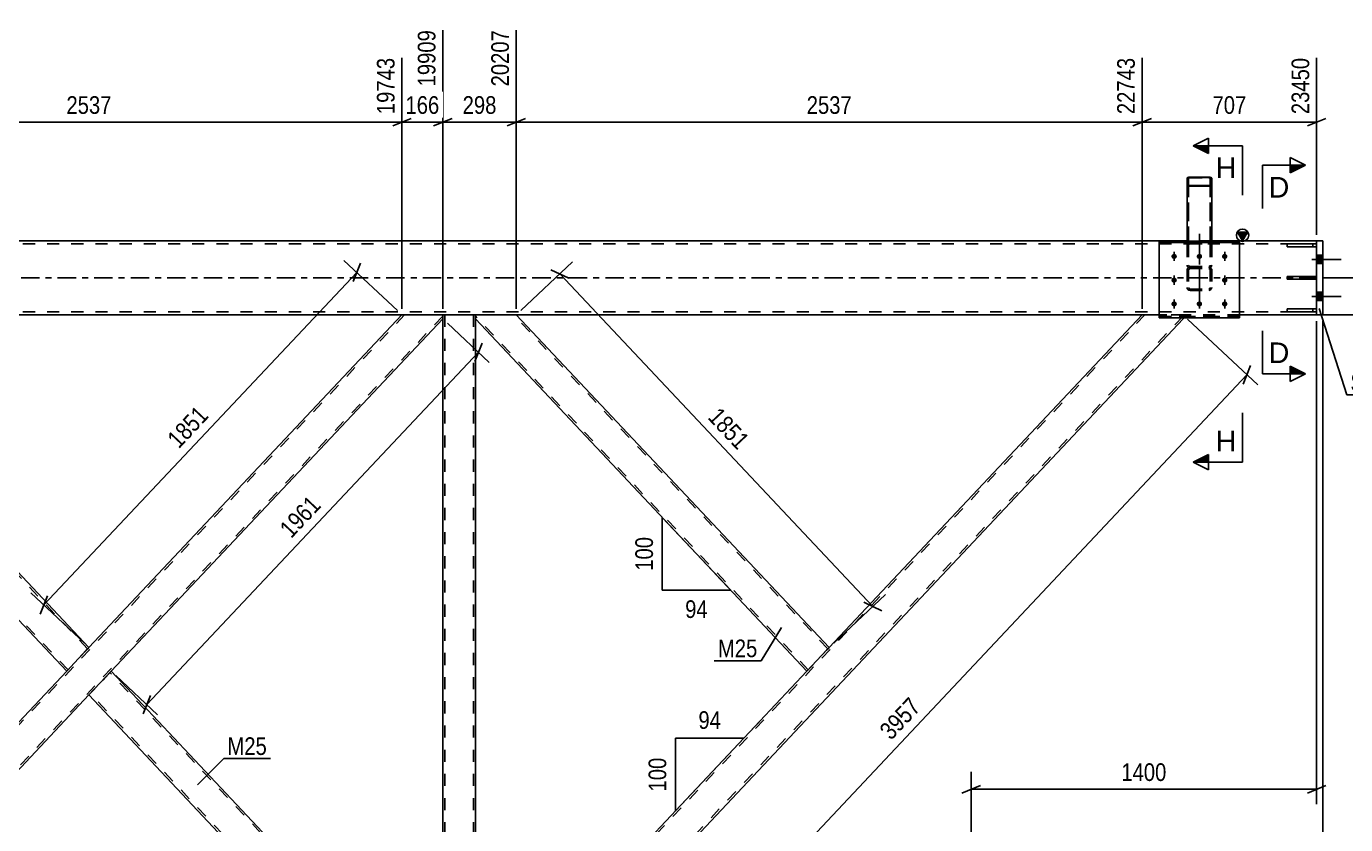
# Model space of a CAD drawing. Header units: millimetres. Extents: x -156 to 1033, y -616 to 225.
# Drawn here: x 710.8 to 924.6, y -88.7 to 40.8 of the extents above; entities that cross this region are included whole.
import ezdxf

# ---------------------------------------------------------------- set-up
doc = ezdxf.new("R2010")
doc.units = ezdxf.units.MM
doc.linetypes.add('DXK_LINE_DOT2', pattern=[3.9198, 1.9599, -1.9599])
doc.linetypes.add('DXK_LINE_DOT3', pattern=[5.9187, 2.979, -0.9799, 0.9799, -0.9799])
doc.styles.add('Arial', font='ARIAL.TTF', dxfattribs={"height": 0.2})
doc.styles.add('Arial Narrow', font='ARIALN.TTF', dxfattribs={"height": 0.2})

# ---------------------------------------------------------------- blocks, each defined once
blk = doc.blocks.new('Part-404205526-1530 - 1399')
at = {"color": 7, "linetype": 'DXK_LINE_DOT3'}
blk.add_line((900.9, -3.58), (900.9, 7.12), dxfattribs=at)
at = {"color": 7, "linetype": 'DXK_LINE_DOT2'}
for p, q in [((898.93, 5.48), (898.9, 5.31)), ((898.9, 5.31), (898.9, -1.59)), ((898.94, 5.51), (898.93, 5.48)), ((899.14, 5.31), (899.16, 5.41)), ((899.14, 5.31), (899.14, -1.59)), ((899.16, 5.41), (899.21, 5.5)), ((899.38, 5.83), (899.19, 5.79)), ((899.21, 5.5), (899.29, 5.55)), ((899.29, 5.55), (899.38, 5.57)), ((899.38, 5.83), (902.42, 5.83)), ((899.38, 5.57), (902.42, 5.57)), ((902.6, 5.79), (902.42, 5.83)), ((902.42, 5.57), (902.51, 5.55)), ((902.51, 5.55), (902.59, 5.5)), ((902.59, 5.5), (902.64, 5.41)), ((902.64, 5.41), (902.66, 5.31)), ((902.66, 5.31), (902.66, -1.59)), ((902.87, 5.48), (902.86, 5.51)), ((902.9, 5.31), (902.87, 5.48)), ((902.9, 5.31), (902.9, -1.59)), ((898.9, 2.08), (898.94, 1.88)), ((898.9, 1.27), (898.94, 1.44)), ((898.94, 1.44), (899.04, 1.59)), ((899.04, 1.59), (899.19, 1.69)), ((899.16, 1.98), (899.14, 2.08)), ((899.16, 1.36), (899.14, 1.27)), ((899.21, 1.9), (899.16, 1.98)), ((899.21, 1.43), (899.16, 1.36)), ((899.19, 1.69), (899.38, 1.72)), ((899.19, 1.61), (899.38, 1.57)), ((899.29, 1.84), (899.21, 1.9)), ((899.29, 1.48), (899.21, 1.43)), ((899.38, 1.82), (899.29, 1.84)), ((899.38, 1.5), (899.29, 1.48)), ((899.38, 1.82), (902.42, 1.82)), ((899.38, 1.72), (902.42, 1.72)), ((899.38, 1.57), (902.42, 1.57)), ((899.38, 1.5), (902.42, 1.5)), ((902.51, 1.84), (902.42, 1.82)), ((902.42, 1.72), (902.6, 1.69)), ((902.42, 1.57), (902.6, 1.61)), ((902.51, 1.48), (902.42, 1.5)), ((902.59, 1.9), (902.51, 1.84)), ((902.59, 1.43), (902.51, 1.48)), ((902.64, 1.98), (902.59, 1.9)), ((902.64, 1.36), (902.59, 1.43)), ((902.6, 1.69), (902.76, 1.59)), ((902.66, 2.08), (902.64, 1.98)), ((902.66, 1.27), (902.64, 1.36)), ((902.76, 1.59), (902.86, 1.44)), ((902.86, 1.88), (902.9, 2.08)), ((902.86, 1.44), (902.9, 1.27)), ((898.94, -1.76), (898.9, -1.59)), ((899.04, -1.91), (898.94, -1.76)), ((899.19, -2), (899.04, -1.91)), ((899.14, -1.59), (899.16, -1.67)), ((899.16, -1.67), (899.21, -1.75)), ((899.38, -2.04), (899.19, -2)), ((899.21, -1.75), (899.29, -1.8)), ((899.29, -1.8), (899.38, -1.81)), ((899.38, -1.81), (902.42, -1.81)), ((899.38, -2.04), (902.42, -2.04)), ((902.42, -1.81), (902.51, -1.8)), ((902.6, -2), (902.42, -2.04)), ((902.51, -1.8), (902.59, -1.75)), ((902.59, -1.75), (902.64, -1.67)), ((902.76, -1.91), (902.6, -2)), ((902.64, -1.67), (902.66, -1.59)), ((902.86, -1.76), (902.76, -1.91)), ((902.9, -1.59), (902.86, -1.76))]:
    blk.add_line(p, q, dxfattribs=at)
for centre, start, end in [((899.4, 5.33), 114.32, 159.2417), ((902.4, 5.33), 20.7583, 65.68), ((899.4, 2.06), 200.7583, 245.68), ((902.4, 2.06), 294.32, 339.2417)]:
    blk.add_arc(centre, 0.496, start, end, dxfattribs=at)
blk = doc.blocks.new('Bolt-404205526-1413 - 1399')
at = {"linetype": 'Continuous'}
for points in [[(919.9, 3.66), (919.9, 2.34), (920.9, 2.34), (920.9, 3.66)], [(919.9, 3.66), (919.9, 2.34), (920.9, 2.34), (920.9, 3.66)], [(919.9, -2.34), (919.9, -3.66), (920.9, -3.66), (920.9, -2.34)], [(919.9, -2.34), (919.9, -3.66), (920.9, -3.66), (920.9, -2.34)]]:
    blk.add_hatch(color=1, dxfattribs=at).paths.add_polyline_path(points)
at = {"color": 1, "linetype": 'Continuous'}
for p, q in [((919.14, 3), (923.9, 3)), ((919.14, 3), (923.9, 3)), ((919.9, 3.66), (920.9, 3.66)), ((919.9, 3.66), (920.9, 3.66)), ((919.9, 2.34), (920.9, 2.34)), ((919.9, 2.34), (920.9, 2.34)), ((919.14, -3), (923.9, -3)), ((919.14, -3), (923.9, -3)), ((919.9, -2.34), (920.9, -2.34)), ((919.9, -2.34), (920.9, -2.34)), ((919.9, -3.66), (920.9, -3.66)), ((919.9, -3.66), (920.9, -3.66))]:
    blk.add_line(p, q, dxfattribs=at)
blk = doc.blocks.new('Bolt-404205526-1418 - 1399')
at = {"color": 1, "linetype": 'DXK_LINE_DOT2'}
for p, q in [((896.8, 3.87), (896.8, 2.74)), ((900.9, 3.87), (900.9, 2.74)), ((905, 3.87), (905, 2.74)), ((896.8, 0.02), (896.8, -1.12)), ((905, 0.02), (905, -1.12)), ((896.8, -3.83), (896.8, -4.97)), ((900.9, -3.83), (900.9, -4.97)), ((905, -3.83), (905, -4.97))]:
    blk.add_line(p, q, dxfattribs=at)
blk = doc.blocks.new('Bolt-404205526-1419 - 1399')
at = {"linetype": 'Continuous'}
for points in [[(896.8, 3.89), (896.89, 3.88), (896.98, 3.85), (897.06, 3.81), (897.13, 3.75), (897.18, 3.68), (897.22, 3.6), (897.24, 3.52), (897.24, 3.43), (897.22, 3.35), (897.18, 3.27), (897.13, 3.2), (897.06, 3.14), (896.98, 3.1), (896.89, 3.07), (896.8, 3.06), (896.71, 3.07), (896.62, 3.1), (896.54, 3.14), (896.47, 3.2), (896.42, 3.27), (896.38, 3.35), (896.36, 3.43), (896.36, 3.52), (896.38, 3.6), (896.42, 3.68), (896.47, 3.75), (896.54, 3.81), (896.62, 3.85), (896.71, 3.88)], [(900.9, 3.89), (900.99, 3.88), (901.08, 3.85), (901.16, 3.81), (901.23, 3.75), (901.28, 3.68), (901.32, 3.6), (901.34, 3.52), (901.34, 3.43), (901.32, 3.35), (901.28, 3.27), (901.23, 3.2), (901.16, 3.14), (901.08, 3.1), (900.99, 3.07), (900.9, 3.06), (900.81, 3.07), (900.72, 3.1), (900.64, 3.14), (900.57, 3.2), (900.52, 3.27), (900.48, 3.35), (900.46, 3.43), (900.46, 3.52), (900.48, 3.6), (900.52, 3.68), (900.57, 3.75), (900.64, 3.81), (900.72, 3.85), (900.81, 3.88)], [(905, 3.89), (905.09, 3.88), (905.18, 3.85), (905.26, 3.81), (905.33, 3.75), (905.38, 3.68), (905.42, 3.6), (905.44, 3.52), (905.44, 3.43), (905.42, 3.35), (905.38, 3.27), (905.33, 3.2), (905.26, 3.14), (905.18, 3.1), (905.09, 3.07), (905, 3.06), (904.91, 3.07), (904.82, 3.1), (904.74, 3.14), (904.67, 3.2), (904.62, 3.27), (904.58, 3.35), (904.56, 3.43), (904.56, 3.52), (904.58, 3.6), (904.62, 3.68), (904.67, 3.75), (904.74, 3.81), (904.82, 3.85), (904.91, 3.88)], [(896.8, 0.04), (896.89, 0.03), (896.98, 0), (897.06, -0.04), (897.13, -0.1), (897.18, -0.17), (897.22, -0.25), (897.24, -0.33), (897.24, -0.42), (897.22, -0.5), (897.18, -0.58), (897.13, -0.65), (897.06, -0.71), (896.98, -0.75), (896.89, -0.78), (896.8, -0.79), (896.71, -0.78), (896.62, -0.75), (896.54, -0.71), (896.47, -0.65), (896.42, -0.58), (896.38, -0.5), (896.36, -0.42), (896.36, -0.33), (896.38, -0.25), (896.42, -0.17), (896.47, -0.1), (896.54, -0.04), (896.62, 0), (896.71, 0.03)], [(905, 0.04), (905.09, 0.03), (905.18, 0), (905.26, -0.04), (905.33, -0.1), (905.38, -0.17), (905.42, -0.25), (905.44, -0.33), (905.44, -0.42), (905.42, -0.5), (905.38, -0.58), (905.33, -0.65), (905.26, -0.71), (905.18, -0.75), (905.09, -0.78), (905, -0.79), (904.91, -0.78), (904.82, -0.75), (904.74, -0.71), (904.67, -0.65), (904.62, -0.58), (904.58, -0.5), (904.56, -0.42), (904.56, -0.33), (904.58, -0.25), (904.62, -0.17), (904.67, -0.1), (904.74, -0.04), (904.82, 0), (904.91, 0.03)], [(896.8, -3.82), (896.89, -3.83), (896.98, -3.85), (897.06, -3.9), (897.13, -3.95), (897.18, -4.02), (897.22, -4.1), (897.24, -4.19), (897.24, -4.27), (897.22, -4.36), (897.18, -4.44), (897.13, -4.51), (897.06, -4.56), (896.98, -4.61), (896.89, -4.63), (896.8, -4.64), (896.71, -4.63), (896.62, -4.61), (896.54, -4.56), (896.47, -4.51), (896.42, -4.44), (896.38, -4.36), (896.36, -4.27), (896.36, -4.19), (896.38, -4.1), (896.42, -4.02), (896.47, -3.95), (896.54, -3.9), (896.62, -3.85), (896.71, -3.83)], [(900.9, -3.82), (900.99, -3.83), (901.08, -3.85), (901.16, -3.9), (901.23, -3.95), (901.28, -4.02), (901.32, -4.1), (901.34, -4.19), (901.34, -4.27), (901.32, -4.36), (901.28, -4.44), (901.23, -4.51), (901.16, -4.56), (901.08, -4.61), (900.99, -4.63), (900.9, -4.64), (900.81, -4.63), (900.72, -4.61), (900.64, -4.56), (900.57, -4.51), (900.52, -4.44), (900.48, -4.36), (900.46, -4.27), (900.46, -4.19), (900.48, -4.1), (900.52, -4.02), (900.57, -3.95), (900.64, -3.9), (900.72, -3.85), (900.81, -3.83)], [(905, -3.82), (905.09, -3.83), (905.18, -3.85), (905.26, -3.9), (905.33, -3.95), (905.38, -4.02), (905.42, -4.1), (905.44, -4.19), (905.44, -4.27), (905.42, -4.36), (905.38, -4.44), (905.33, -4.51), (905.26, -4.56), (905.18, -4.61), (905.09, -4.63), (905, -4.64), (904.91, -4.63), (904.82, -4.61), (904.74, -4.56), (904.67, -4.51), (904.62, -4.44), (904.58, -4.36), (904.56, -4.27), (904.56, -4.19), (904.58, -4.1), (904.62, -4.02), (904.67, -3.95), (904.74, -3.9), (904.82, -3.85), (904.91, -3.83)]]:
    blk.add_hatch(color=1, dxfattribs=at).paths.add_polyline_path(points)
at = {"color": 1, "linetype": 'Continuous'}
for p, q in [((896.8, 3.08), (896.8, 4.21)), ((900.9, 3.08), (900.9, 4.21)), ((905, 3.08), (905, 4.21)), ((896.8, -0.77), (896.8, 0.36)), ((905, -0.77), (905, 0.36)), ((896.8, -4.63), (896.8, -3.49)), ((900.9, -4.63), (900.9, -3.49)), ((905, -4.63), (905, -3.49))]:
    blk.add_line(p, q, dxfattribs=at)
blk = doc.blocks.new('Part-404205526-1526 - 1399')
at = {"color": 7, "linetype": 'DXK_LINE_DOT2'}
for p, q in [((894.4, -6.49), (894.4, 5.95)), ((907.4, 5.95), (894.4, 5.95)), ((894.4, 5.73), (907.4, 5.73)), ((907.4, -6.49), (907.4, 5.95)), ((907.4, -6.27), (894.4, -6.27)), ((907.4, -6.49), (894.4, -6.49))]:
    blk.add_line(p, q, dxfattribs=at)
blk = doc.blocks.new('Part-404205526-1545 - 1399')
at = {"color": 2, "linetype": 'Continuous'}
for p, q in [((724.52, -63.8), (720.9, -67.65)), ((778.26, -120.94), (724.52, -63.8)), ((771.63, -121.6), (720.9, -67.65)), ((778.26, -121.6), (778.26, -120.94))]:
    blk.add_line(p, q, dxfattribs=at)
at = {"color": 7, "linetype": 'DXK_LINE_DOT2'}
for p, q in [((778.26, -121.41), (724.3, -64.03)), ((721.12, -67.42), (721.14, -67.4)), ((772.07, -121.6), (721.12, -67.42)), ((778.26, -121.6), (771.63, -121.6))]:
    blk.add_line(p, q, dxfattribs=at)
blk = doc.blocks.new('Part-404205526-1529 - 1399')
at = {"color": 2, "linetype": 'Continuous'}
for p, q in [((894.4, 5.95), (907.4, 5.95)), ((894.4, -6.48), (894.4, 5.95)), ((894.4, 5.73), (907.4, 5.73)), ((907.4, -6.48), (907.4, 5.95)), ((907.4, -6.48), (894.4, -6.48))]:
    blk.add_line(p, q, dxfattribs=at)
at = {"color": 7, "linetype": 'DXK_LINE_DOT2'}
blk.add_line((894.4, -6.27), (907.4, -6.27), dxfattribs=at)
blk = doc.blocks.new('Part-404205526-1502 - 1399')
at = {"linetype": 'Continuous'}
blk.add_hatch(color=2, dxfattribs=at).paths.add_polyline_path([(907.9, 6), (907.1, 7.4), (908.7, 7.4)])
at = {"color": 2, "linetype": 'Continuous'}
for p, q in [((907.9, 6), (907.1, 7.4)), ((907.1, 7.4), (908.7, 7.4)), ((908.7, 7.4), (907.9, 6)), ((898.9, 6), (662.9, 6)), ((919.9, 6), (902.9, 6)), ((894.4, -6), (667.4, -6)), ((919.9, -6), (907.4, -6))]:
    blk.add_line(p, q, dxfattribs=at)
at = {"color": 7, "linetype": 'DXK_LINE_DOT2'}
for p, q in [((919.9, 5.52), (-18.1, 5.52)), ((902.9, 6), (898.9, 6)), ((919.9, -6), (919.9, 6)), ((919.9, -5.52), (-18.1, -5.52)), ((907.4, -6), (894.4, -6))]:
    blk.add_line(p, q, dxfattribs=at)
at = {"color": 7, "linetype": 'DXK_LINE_DOT3'}
blk.add_line((-18.1, 0), (919.9, 0), dxfattribs=at)
at = {"color": 2, "linetype": 'Continuous'}
blk.add_circle((907.9, 6.9), 1, dxfattribs=at)
blk = doc.blocks.new('Part-404205526-1503 - 1399')
at = {"color": 7, "linetype": 'DXK_LINE_DOT2'}
for p, q in [((919.9, -5.02), (915.1, -5.02)), ((915.1, -5.02), (915.1, -5.5)), ((915.1, -5.5), (919.9, -5.5)), ((919.3, -5.5), (919.3, -5.02)), ((919.9, -5.5), (919.9, -5.02))]:
    blk.add_line(p, q, dxfattribs=at)
blk = doc.blocks.new('Part-404205526-1504 - 1399')
at = {"color": 7, "linetype": 'DXK_LINE_DOT2'}
for p, q in [((919.9, 5.5), (915.1, 5.5)), ((915.1, 5.5), (915.1, 5.02)), ((915.1, 5.02), (919.9, 5.02)), ((919.3, 5.5), (919.3, 5.02)), ((919.9, 5.02), (919.9, 5.5))]:
    blk.add_line(p, q, dxfattribs=at)
blk = doc.blocks.new('Part-404205526-1505 - 1399')
at = {"color": 7, "linetype": 'DXK_LINE_DOT2'}
for p, q in [((919.9, 0.24), (915.1, 0.24)), ((915.1, 0.24), (915.1, -0.24)), ((919.3, -0.24), (919.3, 0.24)), ((919.9, -0.24), (919.9, 0.24)), ((915.1, -0.24), (919.9, -0.24))]:
    blk.add_line(p, q, dxfattribs=at)
blk = doc.blocks.new('Part-404205526-1506 - 1399')
at = {"color": 2, "linetype": 'Continuous'}
for p, q in [((915.1, -5.02), (919.9, -5.02)), ((915.1, -5.5), (915.1, -5.02)), ((919.9, -5.5), (915.1, -5.5)), ((919.9, -5.02), (919.9, -5.5))]:
    blk.add_line(p, q, dxfattribs=at)
at = {"color": 7, "linetype": 'DXK_LINE_DOT2'}
blk.add_line((919.3, -5.5), (919.3, -5.02), dxfattribs=at)
blk = doc.blocks.new('Part-404205526-1507 - 1399')
at = {"color": 2, "linetype": 'Continuous'}
for p, q in [((919.9, 5.5), (915.1, 5.5)), ((915.1, 5.02), (915.1, 5.5)), ((919.9, 5.02), (915.1, 5.02)), ((919.9, 5.5), (919.9, 5.02))]:
    blk.add_line(p, q, dxfattribs=at)
at = {"color": 7, "linetype": 'DXK_LINE_DOT2'}
blk.add_line((919.3, 5.02), (919.3, 5.5), dxfattribs=at)
blk = doc.blocks.new('Part-404205526-1508 - 1399')
at = {"color": 2, "linetype": 'Continuous'}
for p, q in [((915.1, 0.24), (919.9, 0.24)), ((915.1, -0.24), (915.1, 0.24)), ((919.9, 0.24), (919.9, -0.24)), ((919.9, -0.24), (915.1, -0.24))]:
    blk.add_line(p, q, dxfattribs=at)
at = {"color": 7, "linetype": 'DXK_LINE_DOT2'}
blk.add_line((919.3, -0.24), (919.3, 0.24), dxfattribs=at)
blk = doc.blocks.new('Part-404205526-1576 - 1399')
at = {"color": 7, "linetype": 'DXK_LINE_DOT3'}
blk.add_line((900.9, 7.12), (900.9, -3.58), dxfattribs=at)
at = {"color": 7, "linetype": 'DXK_LINE_DOT2'}
for p, q in [((898.9, 5.31), (898.94, 5.51)), ((898.9, 5.31), (898.9, -1.59)), ((899.16, 5.41), (899.14, 5.31)), ((899.14, 5.31), (899.14, -1.59)), ((899.21, 5.5), (899.16, 5.41)), ((899.19, 5.79), (899.38, 5.83)), ((899.29, 5.55), (899.21, 5.5)), ((899.38, 5.57), (899.29, 5.55)), ((899.38, 5.83), (902.42, 5.83)), ((899.38, 5.57), (902.42, 5.57)), ((902.42, 5.83), (902.6, 5.79)), ((902.51, 5.55), (902.42, 5.57)), ((902.59, 5.5), (902.51, 5.55)), ((902.64, 5.41), (902.59, 5.5)), ((902.66, 5.31), (902.64, 5.41)), ((902.66, 5.31), (902.66, -1.59)), ((902.86, 5.51), (902.9, 5.31)), ((902.9, 5.31), (902.9, -1.59)), ((898.94, 1.88), (898.9, 2.08)), ((898.94, 1.44), (898.9, 1.27)), ((899.04, 1.59), (898.94, 1.44)), ((899.19, 1.69), (899.04, 1.59)), ((899.14, 2.08), (899.16, 1.98)), ((899.14, 1.27), (899.16, 1.36)), ((899.16, 1.98), (899.21, 1.9)), ((899.16, 1.36), (899.21, 1.43)), ((899.38, 1.72), (899.19, 1.69)), ((899.38, 1.57), (899.19, 1.61)), ((899.21, 1.9), (899.29, 1.84)), ((899.21, 1.43), (899.29, 1.48)), ((899.29, 1.84), (899.38, 1.82)), ((899.29, 1.48), (899.38, 1.5)), ((899.38, 1.82), (902.42, 1.82)), ((899.38, 1.72), (902.42, 1.72)), ((899.38, 1.57), (902.42, 1.57)), ((899.38, 1.5), (902.42, 1.5)), ((902.42, 1.82), (902.51, 1.84)), ((902.6, 1.69), (902.42, 1.72)), ((902.6, 1.61), (902.42, 1.57)), ((902.42, 1.5), (902.51, 1.48)), ((902.51, 1.84), (902.59, 1.9)), ((902.51, 1.48), (902.59, 1.43)), ((902.59, 1.9), (902.64, 1.98)), ((902.59, 1.43), (902.64, 1.36)), ((902.76, 1.59), (902.6, 1.69)), ((902.64, 1.98), (902.66, 2.08)), ((902.64, 1.36), (902.66, 1.27)), ((902.86, 1.44), (902.76, 1.59)), ((902.9, 2.08), (902.86, 1.88)), ((902.9, 1.27), (902.86, 1.44)), ((898.9, -1.59), (898.94, -1.76)), ((898.94, -1.76), (899.04, -1.91)), ((899.04, -1.91), (899.19, -2)), ((899.16, -1.67), (899.14, -1.59)), ((899.21, -1.75), (899.16, -1.67)), ((899.19, -2), (899.38, -2.04)), ((899.29, -1.79), (899.21, -1.75)), ((899.38, -1.81), (899.29, -1.79)), ((899.38, -1.81), (902.42, -1.81)), ((899.38, -2.04), (902.42, -2.04)), ((902.51, -1.79), (902.42, -1.81)), ((902.42, -2.04), (902.6, -2)), ((902.59, -1.75), (902.51, -1.79)), ((902.64, -1.67), (902.59, -1.75)), ((902.6, -2), (902.76, -1.91)), ((902.66, -1.59), (902.64, -1.67)), ((902.76, -1.91), (902.86, -1.76)), ((902.86, -1.76), (902.9, -1.59))]:
    blk.add_line(p, q, dxfattribs=at)
for centre, start, end in [((899.4, 5.33), 114.32, 159.2417), ((902.4, 5.33), 20.7583, 65.68), ((899.4, 2.06), 200.7583, 245.68), ((902.4, 2.06), 294.32, 339.2417)]:
    blk.add_arc(centre, 0.496, start, end, dxfattribs=at)
blk = doc.blocks.new('Part-404205526-1595 - 1399')
at = {"color": 7, "linetype": 'DXK_LINE_DOT2'}
for p, q in [((783.54, -6), (778.26, -6)), ((778.26, -6.66), (778.26, -6)), ((778.58, -121.6), (778.58, -6)), ((783.22, -121.6), (783.22, -6)), ((783.54, -6.66), (783.54, -6)), ((778.26, -121.6), (778.26, -120.94)), ((778.26, -121.6), (783.54, -121.6)), ((783.54, -121.6), (783.54, -120.94))]:
    blk.add_line(p, q, dxfattribs=at)
at = {"color": 2, "linetype": 'Continuous'}
for p, q in [((778.26, -120.94), (778.26, -6.66)), ((783.54, -120.94), (783.54, -6.66))]:
    blk.add_line(p, q, dxfattribs=at)
blk = doc.blocks.new('Part-404205526-1620 - 1399')
at = {"color": 2, "linetype": 'Continuous'}
for p, q in [((783.54, -6.66), (783.54, -6)), ((840.9, -59.95), (790.17, -6)), ((837.28, -63.8), (783.54, -6.66)), ((840.46, -60.41), (837.28, -63.8)), ((840.9, -59.95), (840.46, -60.41))]:
    blk.add_line(p, q, dxfattribs=at)
at = {"color": 7, "linetype": 'DXK_LINE_DOT2'}
for p, q in [((790.17, -6), (783.54, -6)), ((837.5, -63.57), (783.54, -6.19)), ((840.68, -60.18), (789.73, -6)), ((840.87, -59.98), (840.46, -60.41)), ((837.5, -63.57), (837.51, -63.55))]:
    blk.add_line(p, q, dxfattribs=at)
blk = doc.blocks.new('Part-404205526-1635 - 1399')
at = {"color": 7, "linetype": 'DXK_LINE_DOT2'}
for p, q in [((892.07, -6), (783.54, -121.41)), ((898.26, -6.19), (789.73, -121.6)), ((898.26, -6), (891.63, -6)), ((898.26, -6.48), (898.26, -6)), ((840.9, -59.95), (837.28, -63.8)), ((790.17, -121.6), (783.54, -121.6))]:
    blk.add_line(p, q, dxfattribs=at)
at = {"color": 2, "linetype": 'Continuous'}
for p, q in [((891.63, -6), (840.9, -59.95)), ((898.26, -6.66), (790.17, -121.6)), ((898.26, -6.66), (898.26, -6.48)), ((783.54, -120.94), (837.28, -63.8)), ((783.54, -121.6), (783.54, -120.94))]:
    blk.add_line(p, q, dxfattribs=at)
blk = doc.blocks.new('Part-404205526-1640 - 1399')
at = {"color": 7, "linetype": 'DXK_LINE_DOT2'}
for p, q in [((670.17, -6), (663.54, -6)), ((663.54, -6.49), (663.54, -6)), ((717.5, -63.57), (663.54, -6.19)), ((720.68, -60.18), (669.73, -6)), ((720.87, -59.98), (720.46, -60.41)), ((717.5, -63.57), (717.51, -63.55))]:
    blk.add_line(p, q, dxfattribs=at)
at = {"color": 2, "linetype": 'Continuous'}
for p, q in [((720.9, -59.95), (670.17, -6)), ((663.54, -6.66), (663.54, -6.49)), ((717.28, -63.8), (663.54, -6.66)), ((720.46, -60.41), (717.28, -63.8)), ((720.9, -59.95), (720.46, -60.41))]:
    blk.add_line(p, q, dxfattribs=at)
blk = doc.blocks.new('Part-404205526-1645 - 1399')
at = {"color": 7, "linetype": 'DXK_LINE_DOT2'}
for p, q in [((772.07, -6), (663.54, -121.41)), ((778.26, -6.19), (669.73, -121.6)), ((778.26, -6), (771.63, -6)), ((720.9, -59.95), (717.28, -63.8)), ((724.52, -63.8), (720.9, -67.65)), ((670.17, -121.6), (663.54, -121.6))]:
    blk.add_line(p, q, dxfattribs=at)
at = {"color": 2, "linetype": 'Continuous'}
for p, q in [((771.63, -6), (720.9, -59.95)), ((778.26, -6.66), (778.26, -6)), ((778.26, -6.66), (724.52, -63.8)), ((717.28, -63.8), (663.54, -120.94)), ((720.9, -67.65), (670.17, -121.6)), ((663.54, -121.6), (663.54, -120.94))]:
    blk.add_line(p, q, dxfattribs=at)
blk = doc.blocks.new('Part-404205526-1728 - 1399')
at = {"color": 2, "linetype": 'Continuous'}
for p, q in [((919.9, -6), (919.9, 6)), ((920.9, 6), (919.9, 6)), ((920.9, 6), (920.9, -6)), ((920.9, -6), (919.9, -6))]:
    blk.add_line(p, q, dxfattribs=at)
blk = doc.blocks.new('Part-404205526-25834 - 1399')
at = {"color": 7, "linetype": 'DXK_LINE_DOT2'}
for p, q in [((898.9, 16.16), (898.94, 16.22)), ((898.9, 16.16), (898.9, 5.69)), ((898.94, 14.98), (898.9, 15.05)), ((898.94, 16.22), (899.04, 16.28)), ((899.04, 14.93), (898.94, 14.98)), ((899.04, 16.28), (899.19, 16.32)), ((899.16, 16.19), (899.14, 16.16)), ((899.14, 16.16), (899.14, 5.69)), ((899.14, 15.05), (899.16, 15.02)), ((899.21, 16.22), (899.16, 16.19)), ((899.16, 15.02), (899.21, 14.99)), ((899.19, 16.32), (899.38, 16.33)), ((899.29, 16.24), (899.21, 16.22)), ((899.21, 14.99), (899.29, 14.97)), ((899.38, 16.24), (899.29, 16.24)), ((899.29, 14.97), (899.38, 14.96)), ((899.38, 16.33), (902.42, 16.33)), ((899.38, 16.24), (902.42, 16.24)), ((902.42, 16.33), (902.6, 16.32)), ((902.51, 16.24), (902.42, 16.24)), ((902.42, 14.96), (902.51, 14.97)), ((902.59, 16.22), (902.51, 16.24)), ((902.51, 14.97), (902.59, 14.99)), ((902.64, 16.19), (902.59, 16.22)), ((902.59, 14.99), (902.64, 15.02)), ((902.6, 16.32), (902.76, 16.28)), ((902.66, 16.16), (902.64, 16.19)), ((902.64, 15.02), (902.66, 15.05)), ((902.66, 16.16), (902.66, 5.69)), ((902.76, 16.28), (902.86, 16.22)), ((902.86, 14.98), (902.76, 14.93)), ((902.86, 16.22), (902.9, 16.16)), ((902.9, 15.05), (902.86, 14.98)), ((902.9, 16.16), (902.9, 5.69)), ((899.19, 14.89), (899.04, 14.93)), ((899.38, 14.88), (899.19, 14.89)), ((899.38, 14.96), (902.42, 14.96)), ((899.38, 14.88), (902.42, 14.88)), ((902.6, 14.89), (902.42, 14.88)), ((902.76, 14.93), (902.6, 14.89)), ((902.9, 6), (898.9, 6)), ((898.9, 5.83), (899.14, 5.83)), ((898.9, 5.69), (898.94, 5.62)), ((898.94, 5.62), (899.04, 5.57)), ((899.04, 5.57), (899.19, 5.53)), ((899.16, 5.66), (899.14, 5.69)), ((899.21, 5.63), (899.16, 5.66)), ((899.19, 5.53), (899.38, 5.51)), ((899.29, 5.61), (899.21, 5.63)), ((899.38, 5.6), (899.29, 5.61)), ((899.38, 5.6), (902.42, 5.6)), ((899.38, 5.51), (902.42, 5.51)), ((902.51, 5.61), (902.42, 5.6)), ((902.42, 5.51), (902.6, 5.53)), ((902.59, 5.63), (902.51, 5.61)), ((902.64, 5.66), (902.59, 5.63)), ((902.6, 5.53), (902.76, 5.57)), ((902.66, 5.69), (902.64, 5.66)), ((902.66, 5.83), (902.9, 5.83)), ((902.76, 5.57), (902.86, 5.62)), ((902.86, 5.62), (902.9, 5.69))]:
    blk.add_line(p, q, dxfattribs=at)
blk = doc.blocks.new('Part-404205526-25835 - 1399')
at = {"color": 2, "linetype": 'Continuous'}
for p, q in [((898.94, 16.23), (898.9, 16.16)), ((898.9, 16.16), (898.9, 5.95)), ((898.9, 15.05), (898.94, 14.99)), ((899.04, 16.28), (898.94, 16.23)), ((898.94, 14.99), (899.04, 14.93)), ((899.19, 16.32), (899.04, 16.28)), ((899.14, 16.16), (899.16, 16.19)), ((899.14, 16.16), (899.14, 15.05)), ((899.16, 15.02), (899.14, 15.05)), ((899.16, 16.19), (899.21, 16.22)), ((899.21, 14.99), (899.16, 15.02)), ((899.38, 16.33), (899.19, 16.32)), ((899.21, 16.22), (899.29, 16.24)), ((899.29, 14.97), (899.21, 14.99)), ((899.29, 16.24), (899.38, 16.25)), ((899.38, 14.97), (899.29, 14.97)), ((899.38, 16.33), (902.42, 16.33)), ((899.38, 16.25), (902.42, 16.25)), ((902.6, 16.32), (902.42, 16.33)), ((902.42, 16.25), (902.51, 16.24)), ((902.51, 14.97), (902.42, 14.97)), ((902.51, 16.24), (902.59, 16.22)), ((902.59, 14.99), (902.51, 14.97)), ((902.59, 16.22), (902.64, 16.19)), ((902.64, 15.02), (902.59, 14.99)), ((902.76, 16.28), (902.6, 16.32)), ((902.64, 16.19), (902.66, 16.16)), ((902.66, 15.05), (902.64, 15.02)), ((902.66, 16.16), (902.66, 15.05)), ((902.86, 16.23), (902.76, 16.28)), ((902.76, 14.93), (902.86, 14.99)), ((902.9, 16.16), (902.86, 16.23)), ((902.86, 14.99), (902.9, 15.05)), ((902.9, 16.16), (902.9, 5.95)), ((899.04, 14.93), (899.19, 14.89)), ((899.19, 14.89), (899.38, 14.88)), ((899.38, 14.97), (902.42, 14.97)), ((899.38, 14.88), (902.42, 14.88)), ((902.42, 14.88), (902.6, 14.89)), ((902.6, 14.89), (902.76, 14.93))]:
    blk.add_line(p, q, dxfattribs=at)
at = {"color": 7, "linetype": 'DXK_LINE_DOT2'}
for p, q in [((899.14, 15.05), (899.14, 5.69)), ((902.66, 15.05), (902.66, 5.69)), ((902.9, 6), (898.9, 6)), ((898.9, 5.95), (898.9, 5.69)), ((898.9, 5.83), (899.14, 5.83)), ((898.94, 5.62), (898.9, 5.69)), ((899.04, 5.56), (898.94, 5.62)), ((899.19, 5.53), (899.04, 5.56)), ((899.14, 5.69), (899.16, 5.65)), ((899.16, 5.65), (899.21, 5.63)), ((899.38, 5.51), (899.19, 5.53)), ((899.21, 5.63), (899.29, 5.61)), ((899.29, 5.61), (899.38, 5.6)), ((899.38, 5.6), (902.42, 5.6)), ((899.38, 5.51), (902.42, 5.51)), ((902.42, 5.6), (902.51, 5.61)), ((902.6, 5.53), (902.42, 5.51)), ((902.51, 5.61), (902.59, 5.63)), ((902.59, 5.63), (902.64, 5.65)), ((902.76, 5.56), (902.6, 5.53)), ((902.64, 5.65), (902.66, 5.69)), ((902.66, 5.83), (902.9, 5.83)), ((902.86, 5.62), (902.76, 5.56)), ((902.9, 5.69), (902.86, 5.62)), ((902.9, 5.95), (902.9, 5.69))]:
    blk.add_line(p, q, dxfattribs=at)
blk = doc.blocks.new('StraightDimension-404205526-16380 - 1399')
at = {"color": 7, "linetype": 'Continuous'}
for p, q in [((778.26, -5), (778.26, 40.19)), ((790.17, -5), (790.17, 40.19)), ((776.76, 24.65), (779.76, 25.85)), ((791.67, 25.85), (788.67, 24.65)), ((778.26, 25.25), (790.17, 25.25))]:
    blk.add_line(p, q, dxfattribs=at)
at = {"color": 0}
blk.add_wipeout([(787.56, 26), (787.56, 30.2), (780.87, 30.2), (780.87, 26)], dxfattribs=at)
at = {"color": 0, "linetype": 'Continuous'}
blk.add_wipeout([(789.57, 40.79), (785.37, 40.79), (785.37, 30.45), (789.57, 30.45)], dxfattribs=at)
at = {"color": 3, "linetype": 'Continuous', "style": 'Arial Narrow'}
blk.add_text('20207', height=2.863, rotation=90.0002, dxfattribs=at).set_placement((788.97, 31.05))
at = {"color": 3, "style": 'Arial Narrow'}
blk.add_text('298', height=2.863, dxfattribs=at).set_placement((781.47, 26.6))
blk = doc.blocks.new('StraightDimension-404205526-20662 - 1399')
at = {"color": 7, "linetype": 'Continuous'}
for p, q in [((898.99, -6.69), (910.35, -17.37)), ((908.01, -17.23), (909.2, -14.23)), ((800.18, -131.02), (908.61, -15.73)), ((790.89, -122.29), (801.93, -132.66)), ((800.77, -129.52), (799.59, -132.52))]:
    blk.add_line(p, q, dxfattribs=at)
at = {"color": 0}
blk.add_wipeout([(856.76, -69.76), (853.7, -66.88), (847.87, -73.08), (850.93, -75.96)], dxfattribs=at)
at = {"color": 3, "style": 'Arial Narrow'}
blk.add_text('3957', height=2.863, rotation=46.7591, dxfattribs=at).set_placement((850.91, -75.11))
blk = doc.blocks.new('StraightDimension-404205526-2942 - 1399')
at = {"color": 7, "linetype": 'Continuous'}
for p, q in [((919.9, -7), (919.9, -85.35)), ((863.9, -120.6), (863.9, -80.1)), ((865.4, -82.35), (862.4, -83.55)), ((863.9, -82.95), (919.9, -82.95)), ((918.4, -83.55), (921.4, -82.35))]:
    blk.add_line(p, q, dxfattribs=at)
at = {"color": 0}
blk.add_wipeout([(896.15, -82.2), (896.15, -78), (887.64, -78), (887.64, -82.2)], dxfattribs=at)
at = {"color": 3, "style": 'Arial Narrow'}
blk.add_text('1400', height=2.863, dxfattribs=at).set_placement((888.24, -81.6))
blk = doc.blocks.new('StraightDimension-404205526-22824 - 1399')
at = {"color": 7, "linetype": 'Continuous'}
blk.add_line((920.9, -7), (920.9, -181.65), dxfattribs=at)
blk = doc.blocks.new('AngleDimension-404205526-20861 - 1399')
at = {"color": 7, "linetype": 'Continuous'}
for p, q in [((813.82, -38.86), (824.92, -50.66)), ((813.82, -38.86), (813.82, -50.66)), ((822.97, -48.59), (824.92, -50.66)), ((813.82, -50.66), (824.92, -50.66))]:
    blk.add_line(p, q, dxfattribs=at)
at = {"color": 0}
for points in [[(812.92, -41.42), (808.72, -41.42), (808.72, -48.1), (812.92, -48.1)], [(821.8, -55.76), (821.8, -51.56), (816.94, -51.56), (816.94, -55.76)]]:
    blk.add_wipeout(points, dxfattribs=at)
at = {"color": 3, "style": 'Arial Narrow'}
blk.add_text('100', height=2.863, rotation=90.0002, dxfattribs=at).set_placement((812.32, -47.5))
blk.add_text('94', height=2.863, dxfattribs=at).set_placement((817.54, -55.16))
blk = doc.blocks.new('StraightDimension-404205526-2582 - 1399')
at = {"color": 7, "linetype": 'Continuous'}
for p, q in [((955.64, -1.5), (954.44, 1.5)), ((920.9, 0), (957.44, 0)), ((955.04, -127.6), (955.04, 0)), ((954.44, -126.1), (955.64, -129.1)), ((864.9, -127.6), (957.44, -127.6))]:
    blk.add_line(p, q, dxfattribs=at)
at = {"color": 0}
blk.add_wipeout([(954.29, -59.54), (950.09, -59.54), (950.09, -68.06), (954.29, -68.06)], dxfattribs=at)
at = {"color": 3, "style": 'Arial Narrow'}
blk.add_text('3190', height=2.863, rotation=90.0002, dxfattribs=at).set_placement((953.69, -67.46))
blk = doc.blocks.new('StraightDimension-404205526-3211 - 1399')
at = {"color": 7, "linetype": 'Continuous'}
for p, q in [((920.9, -6), (941.22, -6)), ((939.42, -7.5), (938.22, -4.5)), ((938.82, -121.6), (938.82, -6)), ((864.9, -121.6), (941.22, -121.6)), ((938.22, -120.1), (939.42, -123.1))]:
    blk.add_line(p, q, dxfattribs=at)
at = {"color": 0}
blk.add_wipeout([(938.07, -59.54), (933.87, -59.54), (933.87, -68.06), (938.07, -68.06)], dxfattribs=at)
at = {"color": 3, "style": 'Arial Narrow'}
blk.add_text('2890', height=2.863, rotation=90.0002, dxfattribs=at).set_placement((937.47, -67.46))
blk = doc.blocks.new('StraightDimension-404205526-16378 - 1399')
at = {"color": 7, "linetype": 'Continuous'}
for p, q in [((891.63, -5), (891.63, 35.69)), ((919.9, 7), (919.9, 35.69)), ((893.13, 25.85), (890.13, 24.65)), ((918.4, 24.65), (921.4, 25.85)), ((891.63, 25.25), (919.9, 25.25))]:
    blk.add_line(p, q, dxfattribs=at)
at = {"color": 0, "linetype": 'Continuous'}
blk.add_wipeout([(919.3, 36.29), (915.1, 36.29), (915.1, 25.95), (919.3, 25.95)], dxfattribs=at)
at = {"color": 0}
blk.add_wipeout([(909.11, 26), (909.11, 30.2), (902.42, 30.2), (902.42, 26)], dxfattribs=at)
at = {"color": 3, "linetype": 'Continuous', "style": 'Arial Narrow'}
blk.add_text('23450', height=2.863, rotation=90.0002, dxfattribs=at).set_placement((918.7, 26.55))
at = {"color": 3, "style": 'Arial Narrow'}
blk.add_text('707', height=2.863, dxfattribs=at).set_placement((903.02, 26.6))
blk = doc.blocks.new('StraightDimension-404205526-16379 - 1399')
at = {"color": 7, "linetype": 'Continuous'}
for p, q in [((790.17, -5), (790.17, 40.19)), ((891.63, -5), (891.63, 35.69)), ((791.67, 25.85), (788.67, 24.65)), ((890.13, 24.65), (893.13, 25.85)), ((790.17, 25.25), (891.63, 25.25))]:
    blk.add_line(p, q, dxfattribs=at)
at = {"color": 0, "linetype": 'Continuous'}
blk.add_wipeout([(891.03, 36.29), (886.83, 36.29), (886.83, 25.95), (891.03, 25.95)], dxfattribs=at)
at = {"color": 0}
blk.add_wipeout([(845.16, 26), (845.16, 30.2), (836.64, 30.2), (836.64, 26)], dxfattribs=at)
at = {"color": 3, "linetype": 'Continuous', "style": 'Arial Narrow'}
blk.add_text('22743', height=2.863, rotation=90.0002, dxfattribs=at).set_placement((890.43, 26.55))
at = {"color": 3, "style": 'Arial Narrow'}
blk.add_text('2537', height=2.863, dxfattribs=at).set_placement((837.24, 26.6))
blk = doc.blocks.new('StraightDimension-404205526-16381 - 1399')
at = {"color": 7, "linetype": 'Continuous'}
for p, q in [((778.26, -5), (778.26, 40.19)), ((771.63, -5), (771.63, 35.69)), ((770.13, 24.65), (773.13, 25.85)), ((779.76, 25.85), (776.76, 24.65)), ((771.63, 25.25), (778.26, 25.25))]:
    blk.add_line(p, q, dxfattribs=at)
at = {"color": 0}
blk.add_wipeout([(778.29, 26), (778.29, 30.2), (771.6, 30.2), (771.6, 26)], dxfattribs=at)
at = {"color": 0, "linetype": 'Continuous'}
blk.add_wipeout([(777.66, 40.79), (773.46, 40.79), (773.46, 30.45), (777.66, 30.45)], dxfattribs=at)
at = {"color": 3, "linetype": 'Continuous', "style": 'Arial Narrow'}
blk.add_text('19909', height=2.863, rotation=90.0002, dxfattribs=at).set_placement((777.06, 31.05))
at = {"color": 3, "style": 'Arial Narrow'}
blk.add_text('166', height=2.863, dxfattribs=at).set_placement((772.2, 26.6))
blk = doc.blocks.new('StraightDimension-404205526-16382 - 1399')
at = {"color": 7, "linetype": 'Continuous'}
for p, q in [((670.17, -5), (670.17, 40.19)), ((771.63, -5), (771.63, 35.69)), ((671.67, 25.85), (668.67, 24.65)), ((770.13, 24.65), (773.13, 25.85)), ((670.17, 25.25), (771.63, 25.25))]:
    blk.add_line(p, q, dxfattribs=at)
at = {"color": 0, "linetype": 'Continuous'}
blk.add_wipeout([(771.03, 36.29), (766.83, 36.29), (766.83, 25.95), (771.03, 25.95)], dxfattribs=at)
at = {"color": 0}
blk.add_wipeout([(725.16, 26), (725.16, 30.2), (716.64, 30.2), (716.64, 26)], dxfattribs=at)
at = {"color": 3, "linetype": 'Continuous', "style": 'Arial Narrow'}
blk.add_text('19743', height=2.863, rotation=90.0002, dxfattribs=at).set_placement((770.43, 26.55))
at = {"color": 3, "style": 'Arial Narrow'}
blk.add_text('2537', height=2.863, dxfattribs=at).set_placement((717.24, 26.6))
blk = doc.blocks.new('AngleDimension-404205526-20859 - 1399')
at = {"color": 7, "linetype": 'Continuous'}
for p, q in [((830.01, -71.53), (827.07, -74.65)), ((815.97, -74.65), (827.07, -74.65)), ((815.97, -86.46), (827.07, -74.65)), ((815.97, -86.46), (815.97, -74.65))]:
    blk.add_line(p, q, dxfattribs=at)
at = {"color": 0}
for points in [[(823.95, -73.75), (823.95, -69.55), (819.09, -69.55), (819.09, -73.75)], [(815.07, -77.21), (810.87, -77.21), (810.87, -83.9), (815.07, -83.9)]]:
    blk.add_wipeout(points, dxfattribs=at)
at = {"color": 3, "style": 'Arial Narrow'}
blk.add_text('94', height=2.863, dxfattribs=at).set_placement((819.69, -73.15))
blk.add_text('100', height=2.863, rotation=90.0002, dxfattribs=at).set_placement((814.47, -83.3))
blk = doc.blocks.new('StraightDimension-404205526-20641 - 1399')
at = {"color": 7, "linetype": 'Continuous'}
for p, q in [((790.89, -5.31), (799.3, 2.59)), ((798.69, -0.04), (795.76, 1.32)), ((797.23, 0.64), (847.96, -53.31)), ((841.63, -59.26), (850.04, -51.35)), ((846.5, -52.62), (849.43, -53.99))]:
    blk.add_line(p, q, dxfattribs=at)
at = {"color": 0}
blk.add_wipeout([(826.06, -28.92), (829.12, -26.04), (823.28, -19.84), (820.22, -22.72)], dxfattribs=at)
at = {"color": 3, "style": 'Arial Narrow'}
blk.add_text('1851', height=2.863, rotation=-46.7591, dxfattribs=at).set_placement((821.07, -22.74))
blk = doc.blocks.new('StraightDimension-404205526-20587 - 1399')
at = {"color": 7, "linetype": 'Continuous'}
for p, q in [((770.9, -5.31), (762.23, 2.84)), ((763.71, -0.61), (764.89, 2.4)), ((713.57, -53.05), (764.3, 0.89)), ((720.17, -59.26), (711.49, -51.1)), ((714.16, -51.55), (712.98, -54.56))]:
    blk.add_line(p, q, dxfattribs=at)
at = {"color": 0}
blk.add_wipeout([(741.31, -22.47), (738.25, -19.59), (732.42, -25.79), (735.48, -28.67)], dxfattribs=at)
at = {"color": 3, "style": 'Arial Narrow'}
blk.add_text('1851', height=2.863, rotation=46.7591, dxfattribs=at).set_placement((735.45, -27.82))
blk = doc.blocks.new('StraightDimension-404205526-20608 - 1399')
at = {"color": 7, "linetype": 'Continuous'}
for p, q in [((778.99, -7.35), (785.77, -13.72)), ((783.43, -13.58), (784.61, -10.57)), ((730.28, -69.22), (784.02, -12.08)), ((725.25, -64.49), (732.03, -70.86)), ((730.87, -67.71), (729.69, -70.72))]:
    blk.add_line(p, q, dxfattribs=at)
at = {"color": 0}
blk.add_wipeout([(759.52, -37.03), (756.46, -34.15), (750.63, -40.36), (753.69, -43.23)], dxfattribs=at)
at = {"color": 3, "style": 'Arial Narrow'}
blk.add_text('1961', height=2.863, rotation=46.7591, dxfattribs=at).set_placement((753.66, -42.38))
blk = doc.blocks.new('Mark-404205526-1541 - 1399')
at = {"color": 0}
blk.add_wipeout([(749.73, -77.38), (749.73, -74.38), (743.34, -74.38), (743.34, -77.38)], dxfattribs=at)
blk.add_wipeout([(749.73, -77.38), (749.73, -74.38), (743.34, -74.38), (743.34, -77.38)], dxfattribs=at)
at = {"color": 30, "linetype": 'Continuous'}
for p, q in [((738.5, -82.22), (742.74, -77.98)), ((742.74, -77.98), (750.33, -77.98))]:
    blk.add_line(p, q, dxfattribs=at)
at = {"color": 3, "style": 'Arial Narrow'}
blk.add_text('M25', height=2.863, dxfattribs=at).set_placement((743.34, -77.38))
blk = doc.blocks.new('Mark-404205526-1616 - 1399')
at = {"color": 0}
blk.add_wipeout([(829.24, -61.52), (829.24, -58.52), (822.85, -58.52), (822.85, -61.52)], dxfattribs=at)
blk.add_wipeout([(829.24, -61.52), (829.24, -58.52), (822.85, -58.52), (822.85, -61.52)], dxfattribs=at)
at = {"color": 30, "linetype": 'Continuous'}
for p in [(833.13, -56.73), (822.25, -62.12)]:
    blk.add_line(p, (829.84, -62.12), dxfattribs=at)
at = {"color": 3, "style": 'Arial Narrow'}
blk.add_text('M25', height=2.863, dxfattribs=at).set_placement((822.85, -61.52))
blk = doc.blocks.new('Mark-404205526-1724 - 1399')
at = {"color": 0}
blk.add_wipeout([(931.59, -18.37), (931.59, -15.37), (925.38, -15.37), (925.38, -18.37)], dxfattribs=at)
blk.add_wipeout([(931.59, -18.37), (931.59, -15.37), (925.38, -15.37), (925.38, -18.37)], dxfattribs=at)
at = {"color": 30, "linetype": 'Continuous'}
for p, q in [((920.33, -4.95), (924.78, -18.97)), ((924.78, -18.97), (932.19, -18.97))]:
    blk.add_line(p, q, dxfattribs=at)
at = {"color": 3, "style": 'Arial Narrow'}
blk.add_text('SP1', height=2.863, dxfattribs=at).set_placement((925.38, -18.37))
blk = doc.blocks.new('SectionMark-404205526-3272 - 1399')
at = {"linetype": 'Continuous'}
for points in [[(902.4, 21.43), (902.4, 20.18), (899.9, 21.43)], [(902.4, -28.65), (902.4, -29.9), (899.9, -29.9)]]:
    blk.add_hatch(color=6, dxfattribs=at).paths.add_polyline_path(points)
at = {"color": 6, "linetype": 'Continuous'}
for p, q in [((899.9, 21.43), (902.4, 22.68)), ((907.9, 21.43), (899.9, 21.43)), ((899.9, 21.43), (902.4, 20.18)), ((902.4, 20.18), (902.4, 22.68)), ((899.9, -29.9), (902.4, -28.65)), ((907.9, -29.9), (899.9, -29.9)), ((902.4, -31.15), (899.9, -29.9)), ((902.4, -28.65), (902.4, -31.15))]:
    blk.add_line(p, q, dxfattribs=at)
at = {"color": 0, "linetype": 'Continuous'}
for points in [[(906.9, 16.18), (906.9, 19.68), (903.53, 19.68), (903.53, 16.18)], [(906.9, -28.15), (906.9, -24.65), (903.53, -24.65), (903.53, -28.15)]]:
    blk.add_wipeout(points, dxfattribs=at)
at = {"color": 6, "linetype": 'Continuous'}
for p, q in [((907.9, 21.43), (907.9, 13.43)), ((907.9, -29.9), (907.9, -21.9))]:
    blk.add_line(p, q, dxfattribs=at)
at = {"color": 3, "linetype": 'Continuous', "style": 'Arial'}
for p in [(903.53, 16.18), (903.53, -28.15)]:
    blk.add_text('H', height=3.34, dxfattribs=at).set_placement(p)
blk = doc.blocks.new('SectionMark-404205526-3304 - 1399')
at = {"color": 6, "linetype": 'Continuous'}
for p, q in [((915.61, 19.52), (918.11, 18.27)), ((911.11, 18.27), (918.11, 18.27)), ((911.11, -15.57), (918.11, -15.57)), ((918.11, -15.57), (915.61, -16.82))]:
    blk.add_line(p, q, dxfattribs=at)
at = {"color": 0, "linetype": 'Continuous'}
for points in [[(915.48, 13.02), (915.48, 16.52), (912.11, 16.52), (912.11, 13.02)], [(915.48, -13.82), (915.48, -10.32), (912.11, -10.32), (912.11, -13.82)]]:
    blk.add_wipeout(points, dxfattribs=at)
at = {"linetype": 'Continuous'}
for points in [[(915.61, 17.02), (915.61, 18.27), (918.11, 18.27)], [(915.61, -15.57), (915.61, -14.32), (918.11, -15.57)]]:
    blk.add_hatch(color=6, dxfattribs=at).paths.add_polyline_path(points)
at = {"color": 6, "linetype": 'Continuous'}
for p, q in [((915.61, 17.02), (915.61, 19.52)), ((911.11, 18.27), (911.11, 11.27)), ((918.11, 18.27), (915.61, 17.02)), ((911.11, -15.57), (911.11, -8.57)), ((918.11, -15.57), (915.61, -14.32)), ((915.61, -14.32), (915.61, -16.82))]:
    blk.add_line(p, q, dxfattribs=at)
at = {"color": 3, "linetype": 'Continuous', "style": 'Arial'}
for p in [(912.11, 13.02), (912.11, -13.82)]:
    blk.add_text('D', height=3.34, dxfattribs=at).set_placement(p)

msp = doc.modelspace()

# ---------------------------------------------------------------- block references
for name in ['Part-404205526-25834 - 1399', 'Part-404205526-25835 - 1399', 'Part-404205526-1502 - 1399', 'Part-404205526-1530 - 1399', 'Part-404205526-1576 - 1399', 'Part-404205526-1526 - 1399', 'Part-404205526-1529 - 1399', 'Part-404205526-1504 - 1399', 'Part-404205526-1507 - 1399', 'Part-404205526-1728 - 1399', 'Bolt-404205526-1419 - 1399', 'Bolt-404205526-1418 - 1399', 'Bolt-404205526-1413 - 1399', 'Part-404205526-1505 - 1399', 'Part-404205526-1508 - 1399', 'Part-404205526-1640 - 1399', 'Part-404205526-1645 - 1399', 'Part-404205526-1595 - 1399', 'Part-404205526-1620 - 1399', 'Part-404205526-1635 - 1399', 'Part-404205526-1503 - 1399', 'Part-404205526-1506 - 1399', 'Part-404205526-1545 - 1399']:
    msp.add_blockref(name, (0, 0))

# ---------------------------------------------------------------- next in the draw order: block references
for name in ['StraightDimension-404205526-16380 - 1399', 'StraightDimension-404205526-20662 - 1399']:
    msp.add_blockref(name, (0, 0))

# ---------------------------------------------------------------- next in the draw order: block references
for name in ['StraightDimension-404205526-16381 - 1399', 'StraightDimension-404205526-2942 - 1399']:
    msp.add_blockref(name, (0, 0))

# ---------------------------------------------------------------- next in the draw order: block references
for name in ['StraightDimension-404205526-16382 - 1399', 'StraightDimension-404205526-22824 - 1399']:
    msp.add_blockref(name, (0, 0))

# ---------------------------------------------------------------- next in the draw order: block references
for name in ['StraightDimension-404205526-20587 - 1399', 'StraightDimension-404205526-2582 - 1399', 'AngleDimension-404205526-20861 - 1399', 'AngleDimension-404205526-20859 - 1399', 'Mark-404205526-1541 - 1399']:
    msp.add_blockref(name, (0, 0))

# ---------------------------------------------------------------- next in the draw order: block references
for name in ['StraightDimension-404205526-3211 - 1399', 'StraightDimension-404205526-20608 - 1399']:
    msp.add_blockref(name, (0, 0))

# ---------------------------------------------------------------- next in the draw order: block references
msp.add_blockref('StraightDimension-404205526-16378 - 1399', (0, 0))

# ---------------------------------------------------------------- next in the draw order: block references
for name in ['StraightDimension-404205526-16379 - 1399', 'SectionMark-404205526-3272 - 1399', 'SectionMark-404205526-3304 - 1399', 'Mark-404205526-1724 - 1399']:
    msp.add_blockref(name, (0, 0))

# ---------------------------------------------------------------- next in the draw order: block references
msp.add_blockref('StraightDimension-404205526-20641 - 1399', (0, 0))

# ---------------------------------------------------------------- next in the draw order: block references
msp.add_blockref('Mark-404205526-1616 - 1399', (0, 0))

doc.saveas('drawing.dxf')
